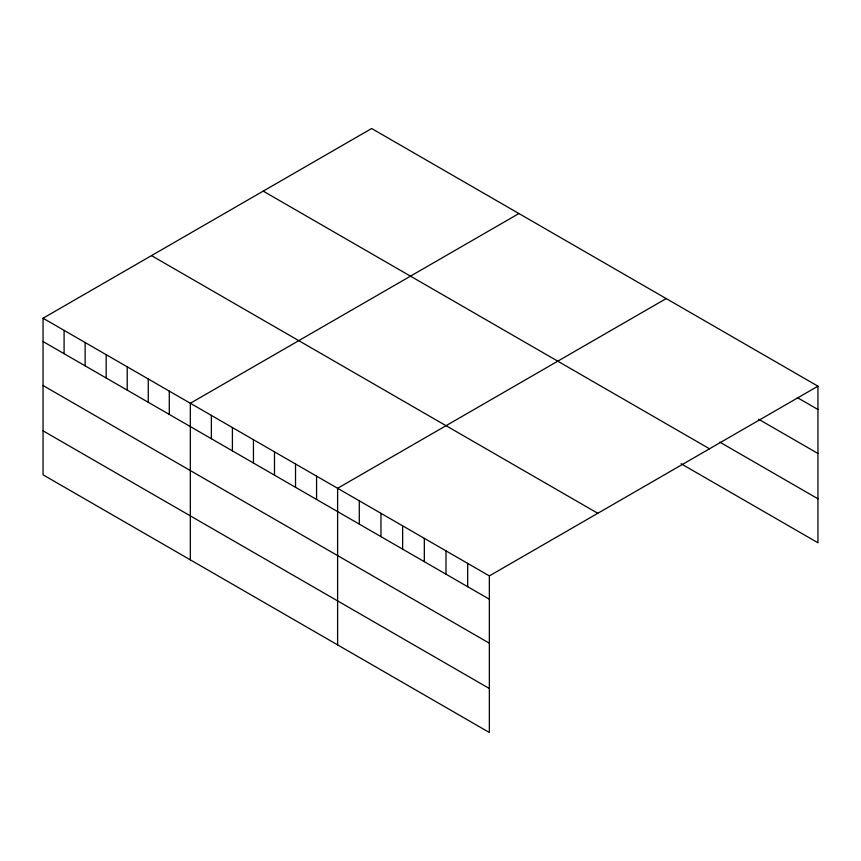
<?xml version="1.0" encoding="UTF-8"?>
<svg xmlns="http://www.w3.org/2000/svg" width="861" height="861" viewBox="0 0 861 861"><rect width="100%" height="100%" fill="white"/><g stroke="black" fill="none" stroke-linecap="round" stroke-linejoin="round"><path stroke-width="1.29" d="M43.05 318.226L489.349 575.901L489.349 732.485L43.05 474.82L43.05 318.226L371.651 128.515L817.95 386.18L817.95 542.774L681.04 463.724M518.925 213.539L190.324 403.26L190.324 559.854M666.21 298.573L337.609 488.295L337.609 644.878M489.349 575.901L817.95 386.18M797.415 397.642L817.95 409.502M758.627 419.232L817.95 453.478M719.828 442.145L817.95 498.788M263.208 191.12L709.507 448.785M151.493 255.62L597.792 513.296M43.05 341.548L489.349 599.213M43.05 385.524L489.349 643.199M43.05 430.834L489.349 688.509M467.674 563.385L467.674 586.696M445.998 550.868L445.998 574.179M424.322 538.351L424.322 561.673M402.636 525.834L402.636 549.157M380.96 513.317L380.96 536.64M359.285 500.801L359.285 524.123M316.568 476.144L316.568 499.455M295.527 463.993L295.527 487.315M274.487 451.853L274.487 475.164M253.446 439.702L253.446 463.024M232.405 427.551L232.405 450.873M211.365 415.411L211.365 438.723M169.294 391.109L169.294 414.432M148.253 378.969L148.253 402.281M127.213 366.818L127.213 390.141M106.172 354.667L106.172 377.99M85.131 342.527L85.131 365.839M64.091 330.376L64.091 353.699"/></g></svg>
